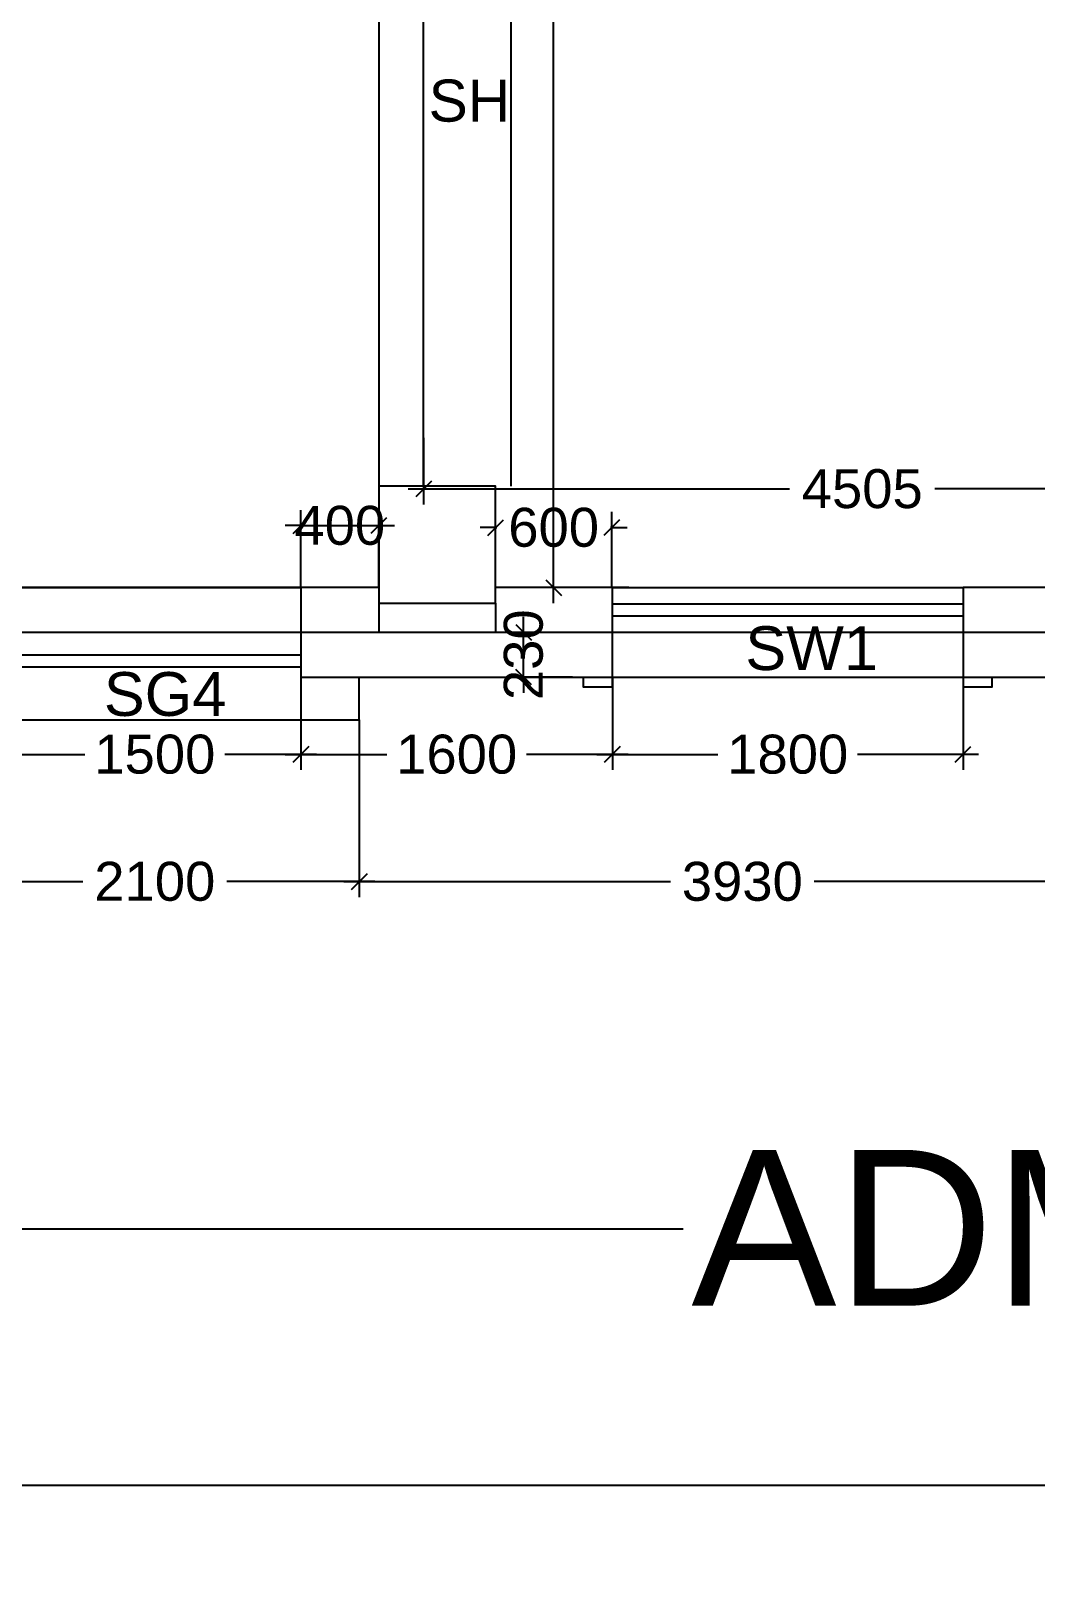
# Model space of a CAD drawing. Extents: x 7620542 to 7843793, y -6476226 to -6093835.
# Drawn here: x 7649753 to 7654914, y -6459746 to -6451786 of the extents above; entities that cross this region are included whole.
import ezdxf
from ezdxf.enums import TextEntityAlignment as Align

# ---------------------------------------------------------------- set-up
doc = ezdxf.new("R2010")
doc.units = 0
doc.header["$LTSCALE"] = 600
doc.header["$MEASUREMENT"] = 0
doc.header["$PDMODE"] = 35
doc.layers.get('0').update_dxf_attribs({"linetype": 'CONTINUOUS'})
doc.layers.get('Defpoints').update_dxf_attribs({"linetype": 'CONTINUOUS'})
for name, color, linetype in [('chajja', 7, 'CONTINUOUS'), ('DIM', 8, 'CONTINUOUS'), ('DIM-TEXT', 8, 'CONTINUOUS'), ('Ele Proje.', 7, 'CONTINUOUS'), ('Ele. Proj', 7, 'CONTINUOUS'), ('joinery', 7, 'CONTINUOUS'), ('L1', 2, 'CONTINUOUS'), ('LA-column', 3, 'CONTINUOUS'), ('Shleves', 7, 'CONTINUOUS'), ('Walls', 7, 'CONTINUOUS'), ('WIN', 151, 'CONTINUOUS'), ('Working Dim', 5, 'CONTINUOUS')]:
    doc.layers.add(name, color=color, linetype=linetype)
doc.styles.add('ari', font='arial.ttf')
doc.styles.add('ARIAL', font='arial.ttf')
doc.styles.add('RT', font='romant.shx')
doc.styles.get("Standard").update_dxf_attribs({"font": 'romans.shx'})
doc.dimstyles.new('int. dim', dxfattribs={"dimtxt": 450, "dimasz": 80, "dimexe": 80, "dimexo": 0, "dimgap": 70, "dimtad": 0, "dimdec": 0, "dimzin": 12, "dimdsep": 46, "dimtxsty": 'ari', "dimblk": 'OBLIQUE', "dimcen": 2, "dimdle": 80, "dimclrd": 256, "dimclre": 256, "dimclrt": 6, "dimadec": 0, "dimazin": 0, "dimtfac": 1, "dimtdec": 0, "dimtix": 1, "dimtmove": 2, "dimatfit": 3, "dimfxl": 1, "dimtolj": 1, "dimtzin": 0, "dimlwd": -1, "dimlwe": -1, "dimarcsym": 0})
doc.dimstyles.new('STANDARD$0', dxfattribs={"dimscale": 0, "dimtxt": 150, "dimasz": 125, "dimexe": 0.75, "dimexo": 1, "dimgap": 25, "dimtad": 1, "dimdec": 0, "dimdsep": 46, "dimtxsty": 'Standard', "dimblk1": 'DOT', "dimblk2": 'DOT', "dimsah": 1, "dimcen": 2.5, "dimclrd": 1, "dimclre": 1, "dimclrt": 3, "dimadec": 0, "dimazin": 0, "dimtfac": 1, "dimtdec": 0, "dimtmove": 0, "dimatfit": 3, "dimldrblk": 'DOT', "dimfxl": 1, "dimtolj": 1, "dimtzin": 0, "dimarcsym": 0})
doc.dimstyles.new('TEXT', dxfattribs={"dimscale": 0, "dimtxt": 600, "dimasz": 300, "dimexe": 300, "dimexo": 30, "dimgap": 50, "dimtad": 0, "dimdec": 0, "dimzin": 0, "dimdsep": 46, "dimtxsty": 'RT', "dimblk": 'OBLIQUE', "dimcen": 0.09, "dimdle": 300, "dimclrd": 256, "dimclre": 256, "dimclrt": 170, "dimadec": 0, "dimazin": 0, "dimtfac": 1, "dimtdec": 0, "dimtofl": 0, "dimtmove": 2, "dimatfit": 3, "dimfxl": 1, "dimfrac": 2, "dimtolj": 1, "dimtzin": 0, "dimlwd": -1, "dimlwe": -1, "dimarcsym": 0})

# ---------------------------------------------------------------- blocks, each defined once
blk = doc.blocks.new('_Oblique')
at = {"color": 0, "linetype": 'ByBlock', "lineweight": -2}
blk.add_line((-0.5, -0.5), (0.5, 0.5), dxfattribs=at)
blk = doc.blocks.new('*D480')
at = {"layer": 'Defpoints', "color": 0, "linetype": 'Continuous', "transparency": 16777216}
for p in [(7682459.1, -6454723.9, -1.4), (7641398.9, -6454873.9, -1.4), (7682459.1, -6457937.2)]:
    blk.add_point(p, dxfattribs=at)
at = {"layer": 'DIM-TEXT', "transparency": 16777216}
for p, q in [((7682459.1, -6454723.9), (7682459.1, -6458237.2)), ((7641398.9, -6454873.9), (7641398.9, -6458237.2)), ((7641098.9, -6457937.2), (7653102.5, -6457937.2)), ((7682759.1, -6457937.2), (7670755.6, -6457937.2))]:
    blk.add_line(p, q, dxfattribs=at)
at = {"layer": 'DIM-TEXT', "linetype": 'Continuous', "transparency": 16777216, "xscale": 300, "yscale": 300, "zscale": 300, "rotation": 180}
blk.add_blockref('_Oblique', (7641398.9, -6457937.2), dxfattribs=at)
at = {"layer": 'DIM-TEXT', "linetype": 'Continuous', "transparency": 16777216, "xscale": 300, "yscale": 300, "zscale": 300}
blk.add_blockref('_Oblique', (7682459.1, -6457937.2), dxfattribs=at)
at = {"layer": 'DIM-TEXT', "color": 170, "linetype": 'Continuous', "transparency": 16777216, "insert": (7661929, -6457937.2), "char_height": 750, "attachment_point": 5, "style": 'ari'}
blk.add_mtext('\\A1;{\\H1.0667x;ADMINISTRATION DEPARTMENT}', dxfattribs=at)
blk = doc.blocks.new('*D747')
at = {"layer": 'Defpoints', "color": 0, "transparency": 16777216}
for p in [(7652823, -6446923.5), (7652436.7, -6454643.8), (7652823, -6454643.8, 8)]:
    blk.add_point(p, dxfattribs=at)
at = {"layer": 'Working Dim', "transparency": 16777216}
for p, q in [((7652436.7, -6446843.5), (7652436.7, -6450416.2)), ((7652823, -6446923.5), (7652356.7, -6446923.5)), ((7652436.7, -6454723.8), (7652436.7, -6451151.1)), ((7652823, -6454643.8), (7652356.7, -6454643.8))]:
    blk.add_line(p, q, dxfattribs=at)
at = {"layer": 'Working Dim', "transparency": 16777216, "xscale": 80, "yscale": 80, "zscale": 80}
for p, rotation in [((7652436.7, -6446923.5), 90), ((7652436.7, -6454643.8), 270)]:
    blk.add_blockref('_Oblique', p, dxfattribs=dict(at, rotation=rotation))
at = {"layer": 'Working Dim', "color": 6, "transparency": 16777216, "insert": (7652436.7, -6450783.6), "char_height": 200, "attachment_point": 5, "rotation": 90, "style": 'ari'}
blk.add_mtext('\\A1;7720', dxfattribs=at)
blk = doc.blocks.new('*D748')
at = {"layer": 'Defpoints', "color": 0, "transparency": 16777216}
for p in [(7651769.1, -6453875.3), (7656273.8, -6454137.3), (7656273.8, -6454348.3, 8)]:
    blk.add_point(p, dxfattribs=at)
at = {"layer": 'Working Dim', "transparency": 16777216}
for p, q in [((7651769.1, -6453875.3), (7651769.1, -6454217.3)), ((7656273.8, -6454348.3), (7656273.8, -6454057.3)), ((7651689.1, -6454137.3), (7653648, -6454137.3)), ((7656353.8, -6454137.3), (7654394.8, -6454137.3))]:
    blk.add_line(p, q, dxfattribs=at)
at = {"layer": 'Working Dim', "transparency": 16777216, "xscale": 80, "yscale": 80, "zscale": 80, "rotation": 180}
blk.add_blockref('_Oblique', (7651769.1, -6454137.3), dxfattribs=at)
at = {"layer": 'Working Dim', "transparency": 16777216, "xscale": 80, "yscale": 80, "zscale": 80}
blk.add_blockref('_Oblique', (7656273.8, -6454137.3), dxfattribs=at)
at = {"layer": 'Working Dim', "color": 6, "transparency": 16777216, "insert": (7654021.4, -6454137.3), "char_height": 200, "attachment_point": 5, "style": 'ari'}
blk.add_mtext('\\A1;4505', dxfattribs=at)
blk = doc.blocks.new('*D860')
at = {"layer": 'Defpoints', "color": 0, "transparency": 16777216}
for p in [(7682459.1, -6454723.9, 5.1), (7641398.9, -6454873.9), (7641398.9, -6459253.4)]:
    blk.add_point(p, dxfattribs=at)
at = {"layer": 'DIM', "color": 8, "transparency": 16777216}
for p, q in [((7682459.1, -6454723.9), (7682459.1, -6459553.4)), ((7641398.9, -6454873.9), (7641398.9, -6459553.4)), ((7641098.9, -6459253.4), (7660221.1, -6459253.4)), ((7682759.1, -6459253.4), (7663637, -6459253.4))]:
    blk.add_line(p, q, dxfattribs=at)
at = {"layer": 'DIM', "color": 8, "transparency": 16777216, "xscale": 300, "yscale": 300, "zscale": 300, "rotation": 180}
blk.add_blockref('_Oblique', (7641398.9, -6459253.4), dxfattribs=at)
at = {"layer": 'DIM', "color": 8, "transparency": 16777216, "xscale": 300, "yscale": 300, "zscale": 300}
blk.add_blockref('_Oblique', (7682459.1, -6459253.4), dxfattribs=at)
at = {"layer": 'DIM', "color": 7, "transparency": 16777216, "insert": (7661929, -6459253.4), "char_height": 750, "attachment_point": 5, "style": 'ari'}
blk.add_mtext('\\A1;41.06m', dxfattribs=at)
blk = doc.blocks.new('*D1856')
at = {"layer": 'Defpoints', "color": 0, "transparency": 16777216}
for p in [(7651538.9, -6454325.6), (7651139.1, -6454643.8, -16.1), (7651538.9, -6454643.8, -21.5)]:
    blk.add_point(p, dxfattribs=at)
at = {"layer": 'Working Dim', "transparency": 16777216}
for p, q in [((7651139.1, -6454643.8), (7651139.1, -6454245.6)), ((7651538.9, -6454643.8), (7651538.9, -6454245.6)), ((7651139.1, -6454325.6), (7651059.1, -6454325.6)), ((7651139.1, -6454325.6), (7651538.9, -6454325.6)), ((7651538.9, -6454325.6), (7651618.9, -6454325.6))]:
    blk.add_line(p, q, dxfattribs=at)
at = {"layer": 'Working Dim', "transparency": 16777216, "xscale": 80, "yscale": 80, "zscale": 80}
blk.add_blockref('_Oblique', (7651139.1, -6454325.6), dxfattribs=at)
at = {"layer": 'Working Dim', "transparency": 16777216, "xscale": 80, "yscale": 80, "zscale": 80, "rotation": 180}
blk.add_blockref('_Oblique', (7651538.9, -6454325.6), dxfattribs=at)
at = {"layer": 'Working Dim', "color": 6, "transparency": 16777216, "insert": (7651339, -6454325.6), "char_height": 200, "attachment_point": 5, "style": 'ari'}
blk.add_mtext('\\A1;400', dxfattribs=at)
blk = doc.blocks.new('*D1857')
at = {"layer": 'Defpoints', "color": 0, "transparency": 16777216}
for p in [(7652734.9, -6454335.7), (7652138.9, -6454643.8, -21.5), (7652734.9, -6454643.8, -21.5)]:
    blk.add_point(p, dxfattribs=at)
at = {"layer": 'Working Dim', "transparency": 16777216}
for p, q in [((7652138.9, -6454643.8), (7652138.9, -6454255.7)), ((7652734.9, -6454643.8), (7652734.9, -6454255.7)), ((7652138.9, -6454335.7), (7652058.9, -6454335.7)), ((7652138.9, -6454335.7), (7652145.7, -6454335.7)), ((7652734.9, -6454335.7), (7652728, -6454335.7)), ((7652734.9, -6454335.7), (7652814.9, -6454335.7))]:
    blk.add_line(p, q, dxfattribs=at)
at = {"layer": 'Working Dim', "transparency": 16777216, "xscale": 80, "yscale": 80, "zscale": 80}
blk.add_blockref('_Oblique', (7652138.9, -6454335.7), dxfattribs=at)
at = {"layer": 'Working Dim', "transparency": 16777216, "xscale": 80, "yscale": 80, "zscale": 80, "rotation": 180}
blk.add_blockref('_Oblique', (7652734.9, -6454335.7), dxfattribs=at)
at = {"layer": 'Working Dim', "color": 6, "transparency": 16777216, "insert": (7652436.9, -6454335.7), "char_height": 200, "attachment_point": 5, "style": 'ari'}
blk.add_mtext('\\A1;600', dxfattribs=at)
blk = doc.blocks.new('*D1870')
at = {"layer": 'Defpoints', "color": 0, "transparency": 16777216}
for p in [(7652282.3, -6454873.8), (7652533, -6454873.8, 26.6), (7652533, -6455103.8, 26.6)]:
    blk.add_point(p, dxfattribs=at)
at = {"layer": 'Working Dim', "transparency": 16777216}
for p, q in [((7652282.3, -6454873.8), (7652282.3, -6454793.8)), ((7652533, -6454873.8), (7652202.3, -6454873.8)), ((7652282.3, -6455103.8), (7652282.3, -6454873.8)), ((7652533, -6455103.8), (7652202.3, -6455103.8)), ((7652282.3, -6455103.8), (7652282.3, -6455183.8))]:
    blk.add_line(p, q, dxfattribs=at)
at = {"layer": 'Working Dim', "transparency": 16777216, "xscale": 80, "yscale": 80, "zscale": 80}
for p, rotation in [((7652282.3, -6454873.8), 270), ((7652282.3, -6455103.8), 90)]:
    blk.add_blockref('_Oblique', p, dxfattribs=dict(at, rotation=rotation))
at = {"layer": 'Working Dim', "color": 6, "transparency": 16777216, "insert": (7652282.3, -6454988.8), "char_height": 200, "attachment_point": 5, "rotation": 90, "style": 'ari'}
blk.add_mtext('\\A1;230', dxfattribs=at)
blk = doc.blocks.new('*D1872')
at = {"layer": 'Defpoints', "color": 0, "transparency": 16777216}
for p in [(7649639, -6455103.8, 26.6), (7651139, -6455103.8, 26.6), (7651139, -6455500.7)]:
    blk.add_point(p, dxfattribs=at)
at = {"layer": 'Working Dim', "transparency": 16777216}
for p, q in [((7649639, -6455103.8), (7649639, -6455580.7)), ((7651139, -6455103.8), (7651139, -6455580.7)), ((7649559, -6455500.7), (7650030.2, -6455500.7)), ((7651219, -6455500.7), (7650747.9, -6455500.7))]:
    blk.add_line(p, q, dxfattribs=at)
at = {"layer": 'Working Dim', "transparency": 16777216, "xscale": 80, "yscale": 80, "zscale": 80, "rotation": 180}
blk.add_blockref('_Oblique', (7649639, -6455500.7), dxfattribs=at)
at = {"layer": 'Working Dim', "transparency": 16777216, "xscale": 80, "yscale": 80, "zscale": 80}
blk.add_blockref('_Oblique', (7651139, -6455500.7), dxfattribs=at)
at = {"layer": 'Working Dim', "color": 6, "transparency": 16777216, "insert": (7650389, -6455500.7), "char_height": 200, "attachment_point": 5, "style": 'ari'}
blk.add_mtext('\\A1;1500', dxfattribs=at)
blk = doc.blocks.new('*D1873')
at = {"layer": 'Defpoints', "color": 0, "transparency": 16777216}
for p in [(7651139, -6455103.8, 26.6), (7652738.7, -6455103.8), (7652738.7, -6455500.7)]:
    blk.add_point(p, dxfattribs=at)
at = {"layer": 'Working Dim', "transparency": 16777216}
for p, q in [((7651139, -6455103.8), (7651139, -6455580.7)), ((7652738.7, -6455103.8), (7652738.7, -6455580.7)), ((7651059, -6455500.7), (7651580, -6455500.7)), ((7652818.7, -6455500.7), (7652297.8, -6455500.7))]:
    blk.add_line(p, q, dxfattribs=at)
at = {"layer": 'Working Dim', "transparency": 16777216, "xscale": 80, "yscale": 80, "zscale": 80, "rotation": 180}
blk.add_blockref('_Oblique', (7651139, -6455500.7), dxfattribs=at)
at = {"layer": 'Working Dim', "transparency": 16777216, "xscale": 80, "yscale": 80, "zscale": 80}
blk.add_blockref('_Oblique', (7652738.7, -6455500.7), dxfattribs=at)
at = {"layer": 'Working Dim', "color": 6, "transparency": 16777216, "insert": (7651938.9, -6455500.7), "char_height": 200, "attachment_point": 5, "style": 'ari'}
blk.add_mtext('\\A1;1600', dxfattribs=at)
blk = doc.blocks.new('*D1874')
at = {"layer": 'Defpoints', "color": 0, "transparency": 16777216}
for p in [(7652738.7, -6455103.8), (7654538.8, -6455103.8, 47.1), (7654538.8, -6455500.7)]:
    blk.add_point(p, dxfattribs=at)
at = {"layer": 'Working Dim', "transparency": 16777216}
for p, q in [((7652738.7, -6455103.8), (7652738.7, -6455580.7)), ((7654538.8, -6455103.8), (7654538.8, -6455580.7)), ((7652658.7, -6455500.7), (7653279.9, -6455500.7)), ((7654618.8, -6455500.7), (7653997.6, -6455500.7))]:
    blk.add_line(p, q, dxfattribs=at)
at = {"layer": 'Working Dim', "transparency": 16777216, "xscale": 80, "yscale": 80, "zscale": 80, "rotation": 180}
blk.add_blockref('_Oblique', (7652738.7, -6455500.7), dxfattribs=at)
at = {"layer": 'Working Dim', "transparency": 16777216, "xscale": 80, "yscale": 80, "zscale": 80}
blk.add_blockref('_Oblique', (7654538.8, -6455500.7), dxfattribs=at)
at = {"layer": 'Working Dim', "color": 6, "transparency": 16777216, "insert": (7653638.8, -6455500.7), "char_height": 200, "attachment_point": 5, "style": 'ari'}
blk.add_mtext('\\A1;1800', dxfattribs=at)
blk = doc.blocks.new('*D1884')
at = {"layer": 'Defpoints', "color": 0, "transparency": 16777216}
for p in [(7649338.9, -6455323.9), (7651438.9, -6455323.9), (7651438.9, -6456153.7)]:
    blk.add_point(p, dxfattribs=at)
at = {"layer": 'Working Dim', "transparency": 16777216}
for p, q in [((7649338.9, -6455323.9), (7649338.9, -6456233.7)), ((7651438.9, -6455323.9), (7651438.9, -6456233.7)), ((7649258.9, -6456153.7), (7650018.9, -6456153.7)), ((7651518.9, -6456153.7), (7650758.9, -6456153.7))]:
    blk.add_line(p, q, dxfattribs=at)
at = {"layer": 'Working Dim', "transparency": 16777216, "xscale": 80, "yscale": 80, "zscale": 80, "rotation": 180}
blk.add_blockref('_Oblique', (7649338.9, -6456153.7), dxfattribs=at)
at = {"layer": 'Working Dim', "transparency": 16777216, "xscale": 80, "yscale": 80, "zscale": 80}
blk.add_blockref('_Oblique', (7651438.9, -6456153.7), dxfattribs=at)
at = {"layer": 'Working Dim', "color": 6, "transparency": 16777216, "insert": (7650388.9, -6456153.7), "char_height": 200, "attachment_point": 5, "style": 'ari'}
blk.add_mtext('\\A1;2100', dxfattribs=at)
blk = doc.blocks.new('*D1885')
at = {"layer": 'Defpoints', "color": 0, "transparency": 16777216}
for p in [(7651438.9, -6455323.9), (7655372.3, -6455592, 16.1), (7655372.3, -6456153.7)]:
    blk.add_point(p, dxfattribs=at)
at = {"layer": 'Working Dim', "transparency": 16777216}
for p, q in [((7651438.9, -6455323.9), (7651438.9, -6456233.7)), ((7655372.3, -6455592), (7655372.3, -6456233.7)), ((7651358.9, -6456153.7), (7653037.4, -6456153.7)), ((7655452.3, -6456153.7), (7653773.8, -6456153.7))]:
    blk.add_line(p, q, dxfattribs=at)
at = {"layer": 'Working Dim', "transparency": 16777216, "xscale": 80, "yscale": 80, "zscale": 80, "rotation": 180}
blk.add_blockref('_Oblique', (7651438.9, -6456153.7), dxfattribs=at)
at = {"layer": 'Working Dim', "transparency": 16777216, "xscale": 80, "yscale": 80, "zscale": 80}
blk.add_blockref('_Oblique', (7655372.3, -6456153.7), dxfattribs=at)
at = {"layer": 'Working Dim', "color": 6, "transparency": 16777216, "insert": (7653405.6, -6456153.7), "char_height": 200, "attachment_point": 5, "style": 'ari'}
blk.add_mtext('\\A1;3930', dxfattribs=at)

msp = doc.modelspace()

# ---------------------------------------------------------------- linework, layer by layer
at = {"layer": 'chajja', "color": 8}
msp.add_line((7652734.874, -6455103.802, 5.676), (7654538.874, -6455103.802, 5.676), dxfattribs=at)
at = {"layer": 'Ele Proje.'}
for points, elevation in [([(7652588.728, -6455103.795), (7652588.728, -6455153.795), (7652738.728, -6455153.795), (7652738.728, -6455103.795)], -41.423), ([(7654538.874, -6455103.802), (7654538.874, -6455153.802), (7654688.874, -6455153.802), (7654688.874, -6455103.802)], 11.052)]:
    msp.add_lwpolyline(points, dxfattribs=dict(at, elevation=elevation))
at = {"layer": 'Ele. Proj', "color": 1, "elevation": -14.83}
msp.add_lwpolyline([(7651139.044, -6454873.802), (7651139.039, -6455103.802), (7652738.728, -6455103.802), (7652738.723, -6454873.802)], dxfattribs=at)
at = {"layer": 'Ele. Proj', "color": 2}
for points, elevation in [([(7649339.044, -6455103.872), (7649339.05, -6455323.889), (7651439.044, -6455323.864), (7651439.039, -6455103.796)], -1.698), ([(7651439.04, -6455103.802), (7655372.435, -6455103.802), (7655372.653, -6455438.651), (7666669.862, -6455438.651), (7666669.862, -6455103.943), (7670601.122, -6455103.943)], 20.469)]:
    msp.add_lwpolyline(points, dxfattribs=dict(at, elevation=elevation))
at = {"layer": 'Ele. Proj', "color": 4, "elevation": 1.319}
msp.add_lwpolyline([(7649339.044, -6455103.872), (7649339.05, -6455323.889), (7651438.872, -6455323.864), (7651439.044, -6455103.802)], dxfattribs=at)
at = {"layer": 'L1', "color": 1, "elevation": 5.676}
msp.add_lwpolyline([(7654538.774, -6454873.802), (7654538.774, -6455103.802), (7655372.435, -6455103.802), (7655372.435, -6454873.802)], dxfattribs=at)
at = {"layer": 'LA-column', "color": 2, "elevation": -12.219, "flags": 128}
msp.add_lwpolyline([(7651538.963, -6454723.934), (7652138.963, -6454723.934), (7652138.963, -6454123.934), (7651538.963, -6454123.934)], close=True, dxfattribs=at)
at = {"layer": 'Walls'}
for p, q in [((7651538.874, -6454643.802, -14.83), (7648538.871, -6454643.802, -14.83)), ((7652738.874, -6454643.802, -14.83), (7652138.874, -6454643.802, -14.83)), ((7655523.796, -6454643.802, -14.83), (7654538.874, -6454643.802, -14.83)), ((7651538.874, -6454723.803, -14.83), (7651538.874, -6454873.802, -14.83)), ((7652138.874, -6454723.803, -14.83), (7652138.874, -6454873.802, -14.83)), ((7655523.796, -6454873.802, -14.83), (7641398.735, -6454873.802, -14.83))]:
    msp.add_line(p, q, dxfattribs=at)
at = {"layer": 'Walls', "linetype": 'Continuous', "elevation": -14.83}
for points in [[(7651539.054, -6447558.903), (7651539.054, -6454123.886)], [(7651769.054, -6454123.886), (7651769.054, -6447558.946)], [(7652219.054, -6454123.886), (7652219.054, -6447558.946)]]:
    msp.add_lwpolyline(points, dxfattribs=at)
at = {"layer": 'WIN', "color": 8, "linetype": 'Continuous', "elevation": -9.454}
msp.add_lwpolyline([(7651139.05, -6454873.802), (7649639.05, -6454873.802), (7649639.05, -6454643.802), (7651139.05, -6454643.802)], close=True, dxfattribs=at)
at = {"layer": 'WIN', "linetype": 'Continuous', "elevation": -14.83}
for points in [[(7654538.874, -6454873.774), (7652738.874, -6454873.774), (7652738.874, -6454643.774), (7654538.874, -6454643.774)], [(7654538.874, -6454790.99), (7652738.874, -6454790.99), (7652738.874, -6454726.557), (7654538.874, -6454726.557)], [(7651139.042, -6455053.236), (7649639.042, -6455053.236), (7649639.042, -6454988.802), (7651139.042, -6454988.802)]]:
    msp.add_lwpolyline(points, close=True, dxfattribs=at)

# ---------------------------------------------------------------- texts
at = {"layer": 'joinery', "style": 'ari'}
for s, p in [('SW1', (7653761.64, -6455067.483, -14.83)), ('SG4', (7650441.831, -6455302.944, -9.454))]:
    msp.add_text(s, height=225, dxfattribs=at).set_placement(p, align=Align.CENTER)
at = {"layer": 'Shleves', "color": 10, "style": 'ARIAL', "width": 1}
msp.add_text('SH', height=216, dxfattribs=at).set_placement((7651794.777, -6452251.02, -47.666))

# ---------------------------------------------------------------- dimensions: what is measured, and where the dimension line sits
at = {"layer": 'DIM'}
dim = msp.add_linear_dim(base=(7641398.913, -6459253.401, -14.83), p1=(7682459.143, -6454723.934, -9.699), p2=(7641398.913, -6454873.885, -14.83), dimstyle='STANDARD$0', override={"dimscale": 1, "dimtxt": 750, "dimasz": 300, "dimexe": 300, "dimexo": 0, "dimgap": 1, "dimtad": 0, "dimdec": 2, "dimlfac": 0.001, "dimzin": 0, "dimpost": 'm', "dimtxsty": 'ari', "dimblk1": 'Oblique', "dimblk2": 'Oblique', "dimcen": 0, "dimdle": 300, "dimclrd": 8, "dimclre": 8, "dimclrt": 7, "dimadec": 2, "dimtdec": 2, "dimtmove": 2, "dimfxl": 0.75, "dimfrac": 1, "dimlwd": 65535, "dimlwe": 65535}, dxfattribs=at)
dim.commit()
dim.dimension.update_dxf_attribs({"geometry": '*D860', "text_midpoint": (7661929.028, -6459253.401, -14.83)})
at = {"layer": 'DIM-TEXT', "linetype": 'Continuous'}
dim = msp.add_linear_dim(base=(7682459.143, -6457937.242, -13.458), p1=(7641398.913, -6454873.885, -14.83), p2=(7682459.143, -6454723.934, -14.83), text='{\\H1.0667x;ADMINISTRATION DEPARTMENT}', dimstyle='TEXT', override={"dimscale": 1, "dimtxt": 750, "dimexo": 0, "dimtxsty": 'ari'}, dxfattribs=at)
dim.commit()
dim.dimension.update_dxf_attribs({"geometry": '*D480', "text_midpoint": (7661929.028, -6457937.242, -13.458)})
at = {"layer": 'Working Dim'}
for base, p1, p2, override, picture, middle in [((7652436.683, -6454643.774, -14.83), (7652822.968, -6446923.517, -14.83), (7652822.968, -6454643.774, -6.851), {"dimtxt": 200}, '*D747', (7652436.683, -6450783.645, -14.83)), ((7652282.276, -6454873.802, -41.423), (7652533.004, -6455103.802, -14.83), (7652533.004, -6454873.802, -14.83), {"dimtxt": 200, "dimarcsym": 1}, '*D1870', (7652282.276, -6454988.802, -41.423))]:
    dim = msp.add_linear_dim(base=base, p1=p1, p2=p2, angle=90, dimstyle='int. dim', override=override, dxfattribs=at)
    dim.commit()
    dim.dimension.update_dxf_attribs({"geometry": picture, "text_midpoint": middle})
for base, p1, p2, override, picture, middle in [((7656273.784, -6454137.259, -14.83), (7651769.054, -6453875.33, -14.83), (7656273.784, -6454348.338, -6.851), {"dimtxt": 200}, '*D748', (7654021.419, -6454137.259, -14.83)), ((7651538.874, -6454325.649, 1.319), (7651139.05, -6454643.802, -14.83), (7651538.874, -6454643.802, -20.207), {"dimtxt": 200}, '*D1856', (7651338.962, -6454325.649, 1.319)), ((7651139.039, -6455500.73, -41.423), (7649639.042, -6455103.802, -14.83), (7651139.039, -6455103.802, -14.83), {"dimtxt": 200, "dimarcsym": 1}, '*D1872', (7650389.04, -6455500.73, -41.423)), ((7652738.728, -6455500.73, -41.423), (7651139.039, -6455103.802, -14.83), (7652738.728, -6455103.795, -41.423), {"dimtxt": 200, "dimarcsym": 1}, '*D1873', (7651938.884, -6455500.73, -41.423)), ((7654538.774, -6455500.73, -41.423), (7652738.728, -6455103.795, -41.423), (7654538.774, -6455103.802, 5.676), {"dimtxt": 200, "dimarcsym": 1}, '*D1874', (7653638.751, -6455500.73, -41.423)), ((7651438.872, -6456153.669, -31.15), (7649338.872, -6455323.885, -31.15), (7651438.872, -6455323.885, -31.15), {"dimtxt": 200, "dimarcsym": 1}, '*D1884', (7650388.872, -6456153.669, -31.15))]:
    dim = msp.add_linear_dim(base=base, p1=p1, p2=p2, dimstyle='int. dim', override=override, dxfattribs=at)
    dim.commit()
    dim.dimension.update_dxf_attribs({"geometry": picture, "text_midpoint": middle})
for base, p1, p2, text, override, picture, middle in [((7652734.874, -6454335.695, 1.319), (7652138.874, -6454643.802, -20.207), (7652734.874, -6454643.802, -20.207), '600', {"dimtxt": 200}, '*D1857', (7652436.874, -6454335.695, 1.319)), ((7655372.296, -6456153.669, -31.15), (7651438.872, -6455323.885, -31.15), (7655372.296, -6455591.969, -15.01), '3930', {"dimtxt": 200, "dimarcsym": 1}, '*D1885', (7653405.584, -6456153.669, -31.15))]:
    dim = msp.add_linear_dim(base=base, p1=p1, p2=p2, text=text, dimstyle='int. dim', override=override, dxfattribs=at)
    dim.commit()
    dim.dimension.update_dxf_attribs({"geometry": picture, "text_midpoint": middle})

doc.saveas('drawing.dxf')
